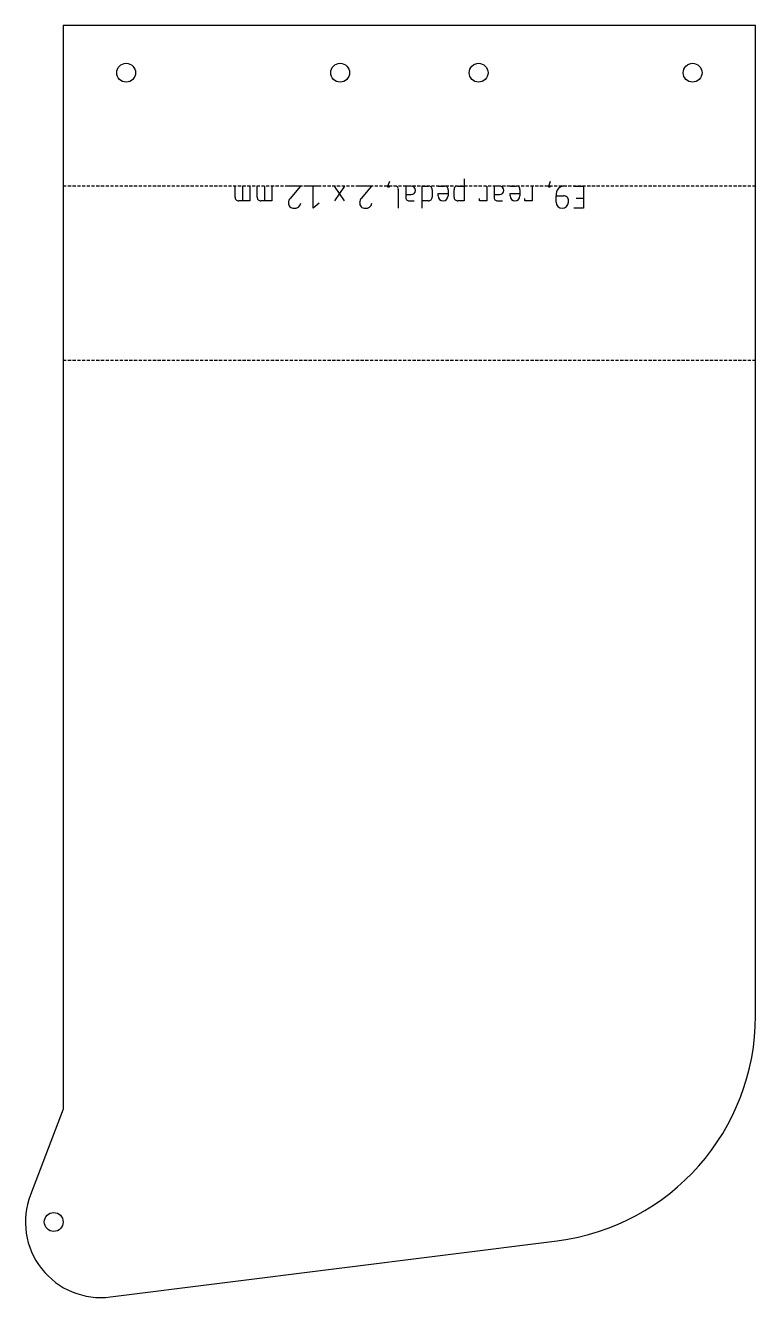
# Model space of a CAD drawing. Header units: millimetres. Extents: x -856 to -740, y -2362 to -2160.
import ezdxf

# ---------------------------------------------------------------- set-up
doc = ezdxf.new("R2010")
doc.units = ezdxf.units.MM
doc.linetypes.add('DASHED', pattern=[0.75, 0.5, -0.25])
doc.layers.get('0').update_dxf_attribs({"linetype": 'CONTINUOUS'})
doc.layers.add('1', color=7, linetype='DASHED')

msp = doc.modelspace()

# ---------------------------------------------------------------- linework, layer by layer
for p, q in [((-798.4, -2185.91), (-798.11, -2185.13)), ((-786.31, -2184.74), (-786.31, -2188.25)), ((-772.86, -2185.91), (-772.56, -2185.13)), ((-822.68, -2187.66), (-822.68, -2185.91)), ((-821.51, -2185.91), (-821.51, -2188.25)), ((-820.34, -2185.91), (-820.34, -2188.25)), ((-819.17, -2187.66), (-819.17, -2185.91)), ((-818, -2185.91), (-818, -2188.25)), ((-816.83, -2185.91), (-816.83, -2188.25)), ((-812.25, -2185.91), (-814.2, -2185.91)), ((-813.9, -2187.86), (-812.25, -2185.91)), ((-809.32, -2185.91), (-811.27, -2185.91)), ((-810.3, -2189.42), (-810.3, -2185.91)), ((-805.32, -2185.91), (-806.88, -2188.25)), ((-805.32, -2188.25), (-806.88, -2185.91)), ((-800.94, -2185.91), (-802.89, -2185.91)), ((-802.59, -2187.86), (-800.94, -2185.91)), ((-798.4, -2185.91), (-798.21, -2185.91)), ((-798.4, -2186.1), (-798.4, -2185.91)), ((-798.21, -2186.1), (-798.4, -2186.1)), ((-798.21, -2185.91), (-798.21, -2186.1)), ((-796.74, -2189.42), (-796.74, -2186.49)), ((-794.7, -2185.91), (-795.57, -2185.91)), ((-795.57, -2185.91), (-795.57, -2187.66)), ((-795.57, -2187.27), (-794.7, -2187.27)), ((-792.94, -2189.42), (-792.94, -2185.91)), ((-792.94, -2185.91), (-791.97, -2185.91)), ((-791.38, -2186.49), (-791.38, -2187.66)), ((-790.41, -2185.91), (-789.43, -2185.91)), ((-790.41, -2187.47), (-790.41, -2187.08)), ((-790.41, -2187.08), (-788.85, -2187.08)), ((-788.85, -2186.49), (-788.85, -2187.47)), ((-787.87, -2187.66), (-787.87, -2186.49)), ((-787.29, -2185.91), (-786.31, -2185.91)), ((-782.7, -2185.91), (-782.7, -2188.25)), ((-780.66, -2185.91), (-781.53, -2185.91)), ((-781.53, -2185.91), (-781.53, -2187.66)), ((-781.53, -2187.27), (-780.66, -2187.27)), ((-779, -2185.91), (-778.02, -2185.91)), ((-779, -2187.47), (-779, -2187.08)), ((-779, -2187.08), (-777.44, -2187.08)), ((-777.44, -2186.49), (-777.44, -2187.47)), ((-775.49, -2185.91), (-775.49, -2188.25)), ((-772.86, -2185.91), (-772.66, -2185.91)), ((-772.86, -2186.1), (-772.86, -2185.91)), ((-772.66, -2186.1), (-772.86, -2186.1)), ((-772.66, -2185.91), (-772.66, -2186.1)), ((-768.86, -2185.91), (-767.3, -2185.91)), ((-767.3, -2185.91), (-767.3, -2189.42)), ((-820.34, -2188.25), (-822.09, -2188.25)), ((-816.83, -2188.25), (-818.58, -2188.25)), ((-809.32, -2188.64), (-810.3, -2189.42)), ((-794.99, -2188.25), (-794.21, -2188.25)), ((-791.97, -2188.25), (-792.94, -2188.25)), ((-786.31, -2188.25), (-787.29, -2188.25)), ((-783.87, -2188.25), (-783.87, -2187.86)), ((-782.7, -2188.25), (-783.87, -2188.25)), ((-780.95, -2188.25), (-780.17, -2188.25)), ((-776.66, -2188.25), (-776.66, -2187.86)), ((-775.49, -2188.25), (-776.66, -2188.25)), ((-771.69, -2187.47), (-770.52, -2187.47)), ((-771.69, -2188.44), (-771.69, -2187.47)), ((-769.74, -2188.25), (-769.74, -2188.44)), ((-767.3, -2187.86), (-768.47, -2187.86)), ((-767.3, -2189.42), (-768.86, -2189.42))]:
    msp.add_line(p, q)
msp.add_lwpolyline([(-739.99, -2160.41), (-849.99, -2160.41), (-849.99, -2332.48), (-855.2, -2346.09, 0.56642), (-842.49, -2362.29), (-771.49, -2353.35, 0.377986), (-739.99, -2317.63)], format="xyb", close=True)
for centre in [(-839.99, -2167.91), (-805.99, -2167.91), (-783.99, -2167.91), (-749.99, -2167.91), (-851.49, -2350.38)]:
    msp.add_circle(centre, 1.5)
for centre, radius, start, end in [((-797.26, -2186.42), 0.52, -7.7686, 97.7686), ((-794.7, -2186.59), 0.682, -90, 90), ((-791.9, -2186.42), 0.52, -7.7686, 97.7686), ((-789.36, -2186.42), 0.52, -7.7686, 97.7686), ((-787.36, -2186.42), 0.52, 82.2314, 187.7686), ((-780.66, -2186.59), 0.682, -90, 90), ((-777.95, -2186.42), 0.52, -7.7686, 97.7686), ((-770.31, -2187.28), 1.39, 82.2314, 187.7686), ((-822.16, -2187.73), 0.52, 172.2314, 277.7686), ((-818.65, -2187.73), 0.52, 172.2314, 277.7686), ((-813.42, -2188.47), 0.784, 128.5167, 185.0861), ((-813.42, -2188.64), 0.779, 172.2314, 277.7686), ((-813.2, -2188.45), 0.973, 263.0482, 349.0066), ((-802.11, -2188.47), 0.784, 128.5167, 185.0861), ((-802.11, -2188.64), 0.779, 172.2314, 277.7686), ((-801.89, -2188.45), 0.973, 263.0482, 349.0066), ((-795.06, -2187.73), 0.52, 172.2314, 277.7686), ((-791.9, -2187.73), 0.52, -97.7686, 7.7686), ((-789.63, -2187.47), 0.78, -180, 0), ((-787.36, -2187.73), 0.52, 172.2314, 277.7686), ((-781.02, -2187.73), 0.52, 172.2314, 277.7686), ((-778.22, -2187.47), 0.78, -180, 0), ((-770.71, -2188.44), 0.975, -180, 0), ((-770.42, -2188.15), 0.693, -7.7686, 97.7686)]:
    msp.add_arc(centre, radius, start, end)
at = {"layer": '1'}
for p, q in [((-739.99, -2185.91), (-849.99, -2185.91)), ((-849.99, -2185.91), (-849.99, -2213.55)), ((-739.99, -2213.55), (-739.99, -2185.91)), ((-849.99, -2213.55), (-739.99, -2213.55))]:
    msp.add_line(p, q, dxfattribs=at)

doc.saveas('drawing.dxf')
